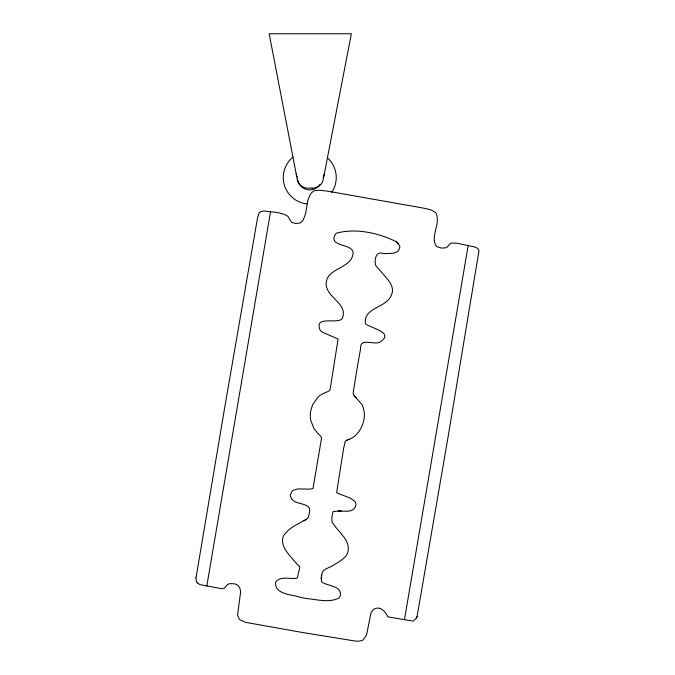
<?xml version="1.0" encoding="UTF-8"?>
<svg xmlns="http://www.w3.org/2000/svg" width="675" height="675" viewBox="0 0 675 675"><rect width="100%" height="100%" fill="white"/><g stroke="black" fill="none" stroke-linecap="round" stroke-linejoin="round"><path stroke-width="1.01" d="M321.258 578.635L321.519 581.462A2.354 2.354 0 0 0 322.11 582.322C328.193 586.128 343.254 586.145 340.023 596.498A5.299 5.299 0 0 1 338.648 598.193C329.181 602.851 317.832 599.704 307.817 598.708A203.091 203.091 0 0 1 300.392 597.341C292.452 594.422 273.679 594.481 275.771 582.036A2.633 2.633 0 0 1 276.109 581.445C281.526 575.724 290.048 579.445 296.823 578.197A1.924 1.924 0 0 0 297.363 577.867L299.877 567.017L298.409 565.473A212.583 212.583 0 0 1 292.992 559.491C288.082 553.601 281.534 547.012 282.614 538.65A9.965 9.965 0 0 1 283.407 536.153C287.828 528.55 296.452 524.812 303.834 520.72A36.619 36.619 0 0 0 306.197 519.404L308.163 517.818L309.15 514.232A40.196 40.196 0 0 0 309.521 511.903C311.335 502.597 297.262 505.111 292.688 499.93A9.248 9.248 0 0 1 291.625 498.867L290.157 495.442L291.777 491.611A6.404 6.404 0 0 1 293.271 490.295L297.877 488.894L309.783 489.156L312.989 488.54L321.275 439.678L321.528 437.434L320.212 435.679A29.177 29.177 0 0 0 318.187 433.721L313.883 428.507L310.728 420.196A26.055 26.055 0 0 1 310.61 411.252L312.576 404.755L317.765 397.364A21.381 21.381 0 0 1 322.566 393.829L325.789 392.386A41.386 41.386 0 0 0 327.898 391.534L329.78 390.471L330.379 387.906L338.082 339.027L322.422 332.193A10.707 10.707 0 0 1 320.186 330.269C313.301 314.558 338.799 325.012 342.402 318.212C347.844 304.29 328.708 298.536 326.329 286.006C323.873 268.27 349.878 269.435 352.806 254.931C356.594 242.629 325.898 248.046 335.914 233.677A3.476 3.476 0 0 1 336.538 233.145C356.096 227.914 378.464 232.917 396.326 241.743A14.774 14.774 0 0 1 397.828 243.135L399.811 246.299A2.489 2.489 0 0 1 399.887 246.949L398.596 250.585A5.054 5.054 0 0 1 397.718 251.513L393.93 253.15L387.669 253.581A108.068 108.068 0 0 1 383.366 253.555C376.034 250.56 374.33 259.478 375.486 264.634A6.328 6.328 0 0 0 376.076 266.017L381.097 271.696A184.115 184.115 0 0 1 384.995 276.218C389.407 281.197 394.858 287.938 391.433 294.95A13.146 13.146 0 0 1 389.948 297.802C383.4 308.087 363.074 308.458 365.504 323.798C371.048 328.413 395.002 332.302 379.949 342.09C373.773 345.507 359.75 336.876 360.56 348.891C358.121 362.256 355.852 375.646 353.767 389.07C353.464 391.483 352.282 394.369 354.586 396.174A25.979 25.979 0 0 0 356.231 397.972L361.91 404.519A13.247 13.247 0 0 1 362.728 406.173L364.078 411.261A24.46 24.46 0 0 1 364.205 417.833C362.99 426.701 357.961 435.983 349.203 439.248A17.508 17.508 0 0 0 346.41 440.438L345.17 441.534L343.676 448.116L336.665 492.421A1.401 1.401 0 0 0 337.027 493.012L350.106 498.007L354.848 501.373A5.662 5.662 0 0 1 355.598 502.833L355.784 503.491A5.265 5.265 0 0 1 355.835 505.457C355.075 509.693 350.401 511.54 346.511 511.211A76.764 76.764 0 0 1 341.398 511.093A85.607 85.607 0 0 0 338.141 510.992L333.003 511.692L332.032 516.139A40.694 40.694 0 0 0 331.889 519.632L332.134 522.18L335.433 526.821A101.841 101.841 0 0 0 338.251 530.179L338.85 530.854A115.088 115.088 0 0 1 343.263 536.288C348.553 542.185 350.975 552.277 344.031 557.955A26.131 26.131 0 0 1 340.748 560.63L337.222 562.933A124.833 124.833 0 0 1 333.172 565.338C329.071 568.215 321.874 568.78 321.722 575.125A27.143 27.143 0 0 0 321.283 578.273L321.258 578.635A26.705 26.705 0 0 1 321.722 575.125M196.003 577.884L224.758 407.177L257.521 218.008L259.09 212.836L261.166 211.477L263.925 210.997A13.795 10.876 -80.3 0 1 264.423 211.013C272.261 212.237 281.441 211.908 287.887 216.354A15.643 15.643 0 0 1 289.145 218.489L291.414 221.881A5.324 5.324 0 0 0 292.596 222.691L295.793 223.459L299.261 223.18A6.556 6.556 0 0 0 300.881 222.438L303.244 219.991L305.302 214.372A49.899 49.899 0 0 0 306.222 210.271L307.724 200.762L310.483 193.852L313.698 190.907L319.182 190.19L327.628 191.168L423.782 208.17L430.751 209.748L435.113 212.186A6.168 6.168 0 0 1 436.05 213.368C440.927 223.661 430.262 235.752 436.008 245.759A5.122 5.122 0 0 0 437.054 246.704L441.458 248.096L445.652 247.818A6.033 6.033 0 0 0 447.061 247.101L450.191 243.717A3.181 3.181 0 0 1 451.567 242.975L457.296 243.287L474.128 246.814L477.63 248.29L479.005 250.661L447.66 439.433L417.057 616.57A10.893 8.589 -80.3 0 1 416.517 617.802L413.218 621.152L387.863 616.84C385.56 611.651 380.185 605.551 374.051 609.137A4.278 4.278 0 0 0 373.402 609.576L371.486 611.955A7.83 7.83 0 0 0 370.921 613.111L366.533 635.048L363.209 639.773A6.353 6.353 0 0 1 361.918 640.516L358.552 641.208L355.151 641.048L300.029 632.07L245.481 622.325L239.903 619.743A5.965 5.965 0 0 1 239.034 618.722L237.819 615.743A6.59 6.59 0 0 1 237.642 614.52L240.663 591.621L239.777 587.832L238.056 585.267L234.622 583.808L229.567 583.63L227.382 584.702L224.218 588.288L221.889 588.727L200.121 584.634A6.986 5.51 -80.3 0 1 199.817 584.525L197.387 582.829M206.769 586.229L270.532 211.756M404.468 619.667L468.18 245.438M312.027 188.266A11.323 10.328 0 0 0 323.198 179.752L351.346 33.75L269.165 33.75L297.321 179.752A11.323 10.328 0 0 0 308.483 188.266L312.095 187.92M349.203 439.248L348.899 439.349A17.744 17.744 0 0 0 346.402 440.438M338.141 511L338.749 511.009A89.117 89.117 0 0 1 341.398 511.093M306.484 519.218A35.471 35.471 0 0 1 303.834 520.72M396.318 241.743A14.563 14.563 0 0 1 398.048 243.371M356.231 397.963A25.439 25.439 0 0 1 354.35 395.887M197.227 582.989A7.509 5.915 -80.3 0 1 196.062 577.884M417.057 616.57A10.606 8.362 -80.3 0 1 416.382 618.055M327.611 157.992A26.485 26.485 0 0 1 331.661 192.451M307.184 203.918A26.485 26.485 0 0 1 292.933 157.098M319.975 184.511A12.361 12.361 0 0 1 297.473 179.002M297.312 176.934A11.323 10.328 0 0 1 296.19 173.947M324.321 173.947A11.323 10.336 0.2 0 1 322.971 177.314"/></g></svg>
